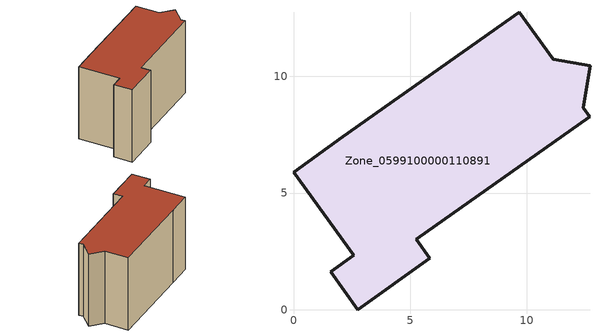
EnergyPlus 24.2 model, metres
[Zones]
Zone_0599100000110891
 floor ground (C_G): 2.1,7.41 9.69,12.75 11.13,10.73 12.71,10.45 12.42,8.66 12.7,8.28 5.25,3.01 5.83,2.21 2.75,0 1.59,1.62 2.58,2.32 0,5.89 z0
 wall outside (C_F): 2.58,2.32 1.59,1.62 2.75,0 5.83,2.21 5.25,3.01 12.7,8.28 12.42,8.66 12.71,10.45 11.13,10.73 9.69,12.75 2.1,7.41 0,5.89 2.58,2.32 z0:8.26
 roof outside (C_R): 2.1,7.41 0,5.89 2.58,2.32 1.59,1.62 2.75,0 5.83,2.21 5.25,3.01 12.7,8.28 12.42,8.66 12.71,10.45 11.13,10.73 9.69,12.75 z8.26
[BUILDING]
Pand.0599100000110891: North Axis=0; Terrain=City; Loads Convergence Tolerance Value=0.04; Temperature Convergence Tolerance Value=0.4; Solar Distribution=FullExterior; Maximum Number of Warmup Days=25; Minimum Number of Warmup Days=1
[Site:Location]
Rotterdam.The.Hague.AP_ZH_NLD Design_Conditions: Latitude=51.96; Longitude=4.45; Time Zone=1; Elevation=-4.5
[SITE:GROUNDTEMPERATURE:BUILDINGSURFACE]
18, 18, 18, 18, 18, 18, 18, 18, 18, 18, 18, 18
[MATERIAL] Thermal Absorptance=0.9; Solar Absorptance=0.7; Visible Absorptance=0.7
Name | Roughness | Thickness | Conductivity | Density | Specific Heat
G.TI.1975-1991 | MediumSmooth | 0.15 | 0.288461 | 540 | 1210
F.TI.1975-1991 | Rough | 0.3 | 0.230769 | 1920 | 840
R.TI.1975-1991 | MediumRough | 0.2 | 0.153846 | 1500 | 1000
[CONSTRUCTION]
C_G: G.TI.1975-1991
C_F: F.TI.1975-1991
C_R: R.TI.1975-1991
[ZONE]
Zone_0599100000110891: Type=1; Multiplier=1; Ceiling Height=Autocalculate; Volume=Autocalculate; Floor Area=autocalculate; Part of Total Floor Area=Yes
[ZONEINFILTRATION:DESIGNFLOWRATE]
Infil_Zone_0599100000110891: Zone or ZoneList or Space or SpaceList=Zone_0599100000110891; Schedule=AlwaysOn; Design Flow Rate Calculation Method=Flow/Area; Flow Rate per Floor Area=0.003; Constant Term Coefficient=1; Temperature Term Coefficient=0; Velocity Term Coefficient=0; Velocity Squared Term Coefficient=0
[HVACTEMPLATE:ZONE:IDEALLOADSAIRSYSTEM]
Zone_0599100000110891: Maximum Heating Supply Air Temperature=50; Minimum Cooling Supply Air Temperature=13; Maximum Heating Supply Air Humidity Ratio=0.0156; Minimum Cooling Supply Air Humidity Ratio=0.0077; Heating Limit=NoLimit; Cooling Limit=NoLimit; Dehumidification Control Type=ConstantSensibleHeatRatio; Cooling Sensible Heat Ratio=0.7; Dehumidification Setpoint=60; Humidification Control Type=None; Humidification Setpoint=30; Outdoor Air Method=None; Outdoor Air Flow Rate per Person=0.00944; Outdoor Air Flow Rate per Zone Floor Area=0; Outdoor Air Flow Rate per Zone=0; Demand Controlled Ventilation Type=None; Outdoor Air Economizer Type=NoEconomizer; Heat Recovery Type=None; Sensible Heat Recovery Effectiveness=0.7; Latent Heat Recovery Effectiveness=0.65
[ZONECONTROL:THERMOSTAT]
ThermostatControl_Zone_0599100000110891: Zone or ZoneList=Zone_0599100000110891; Control Type Schedule=DualSetpointControlType; Control 1=Thermostat_Zone_0599100000110891; Temperature Difference Between Cutout And Setpoint=0
[THERMOSTATSETPOINT:DUALSETPOINT]
Thermostat_Zone_0599100000110891: Heating Setpoint Temperature Schedule=HeatingSetpoint_Zone_0599100000110891; Cooling Setpoint Temperature Schedule=CoolingSetpoint_Zone_0599100000110891
[SCHEDULE:COMPACT]
HeatingSetpoint_Zone_0599100000110891: Through: 12/31, For: AllDays, Until: 24:00, 21
CoolingSetpoint_Zone_0599100000110891: Through: 12/31, For: AllDays, Until: 24:00, 24
DualSetpointControlType: Through: 12/31, For: AllDays, Until: 24:00, 4
AlwaysOn: Through: 12/31, For: AllDays, Until: 24:00, 1
